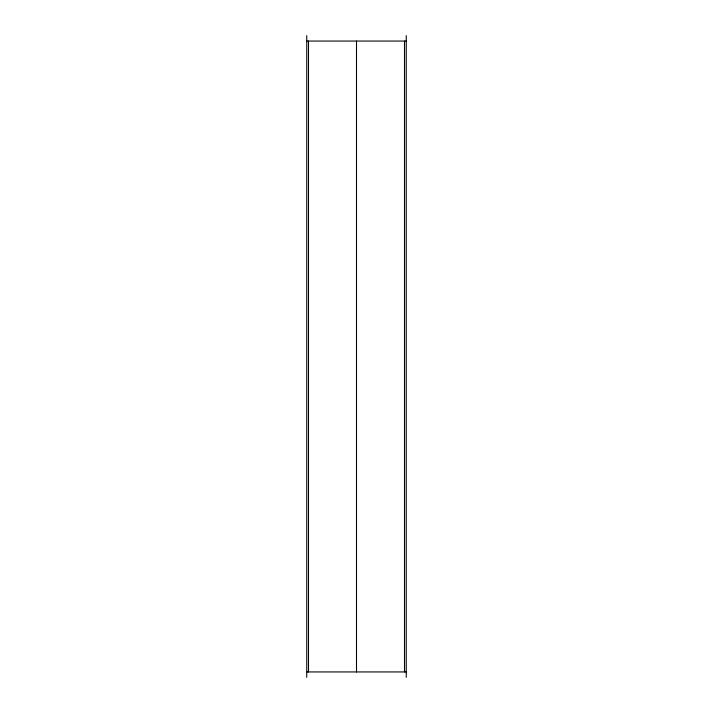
<?xml version="1.0" encoding="UTF-8"?>
<svg xmlns="http://www.w3.org/2000/svg" width="713" height="713" viewBox="0 0 713 713"><rect width="100%" height="100%" fill="white"/><g stroke="black" fill="none" stroke-linecap="round" stroke-linejoin="round"><path stroke-width="1.07" d="M306.75 41.06L406.25 41.06M306.75 671.94L406.25 671.94M406.25 35.65L406.25 677.35M404.503 41.06L404.503 671.94M356.5 41.06L356.5 671.94M308.497 41.06L308.497 671.94M306.75 35.65L306.75 677.35"/></g></svg>
